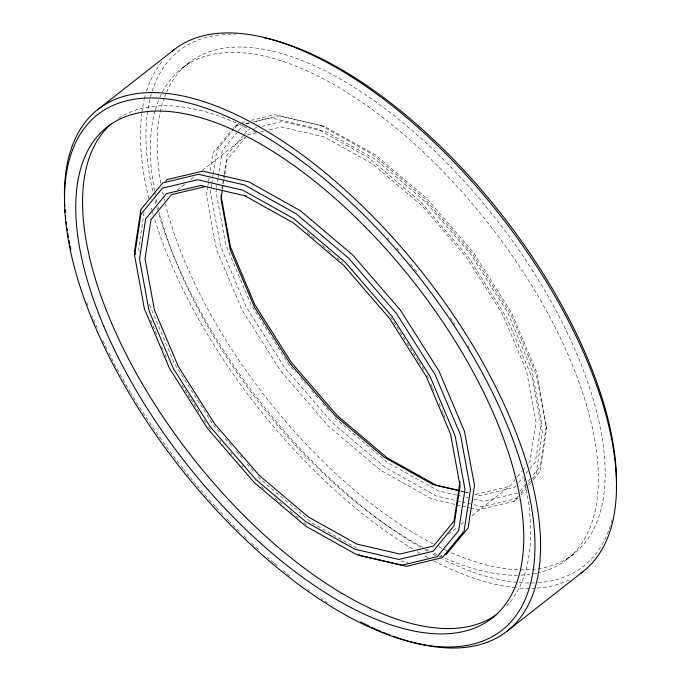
<?xml version="1.0" encoding="UTF-8"?>
<svg xmlns="http://www.w3.org/2000/svg" width="681" height="681" viewBox="0 0 681 681"><rect width="100%" height="100%" fill="white"/><g stroke="black" fill="none" stroke-linecap="round" stroke-linejoin="round"><path stroke-width="0.51" stroke-dasharray="3.4 2.55" d="M144.057 212.515L138.618 248.803L139.205 251.919M207.867 186.219L206.471 195.549L216.541 249.638L242.07 310.017L280.555 370.77L328.233 425.948L380.424 470.162L432.035 499.079L455.529 504.595M208.02 185.181L208.488 182.074M208.641 181.035L209.578 174.813M210.199 170.667L212.838 153.046L235.022 126.283L238.725 123.312L234.094 128.939M211.638 184.423L210.523 191.761L220.448 245.909L245.926 306.399L284.488 367.391L332.311 422.765L384.671 467.098L436.453 496.023L455.878 500.526M211.8 183.376L212.438 179.188M212.591 178.141L213.076 174.991M213.23 173.944L216.907 149.854L233.438 129.748M216.507 188.501L216.03 191.591L225.794 244.845L250.846 304.339L288.778 364.318L295.69 372.32M216.66 187.471L218.073 178.209M218.235 177.179L222.312 150.399L237.729 131.646M221.895 188.731L222.534 184.525M222.696 183.478L223.981 175.068M224.143 174.013L227.028 155.089L243.798 134.685M222.593 188.841L223.223 184.704M223.377 183.674L224.015 179.537M224.168 178.507L224.645 175.4M224.798 174.37L227.003 159.899L246.786 135.834M251 120.35L274.528 114.68L324.224 126.291L375.137 154.749L426.629 198.333L473.644 252.787L511.567 312.758L536.628 372.26L546.383 425.506L540.101 466.698L532.065 476.479M546.383 425.506L546.468 429.6L540.084 471.507L532.814 480.352M244.47 133.868L247.824 129.782L249.842 129.296M471.967 515.823L509.541 486.328L514.819 479.909M517.458 476.7L522.072 471.082M522.727 470.282L526.03 466.272M528.669 463.063L529.988 461.454L535.973 422.186L526.617 371.247L502.731 314.588L466.587 257.469L421.794 205.602L372.737 164.07L324.241 136.949L281.134 126.93L267.863 130.122M515.934 485.681L514.589 487.315L480.318 495.564L475.21 494.38M518.616 482.42L523.314 476.7M525.996 473.44L535.394 462.007L541.489 422.058L531.972 370.217L507.66 312.545L470.877 254.405L425.284 201.61L375.35 159.328L325.978 131.731L282.104 121.533L261.938 126.385M238.401 130.837L243.764 124.308M519.995 491.154L525.357 484.634M528.039 481.373L531.393 477.296M520.914 494.832L526.2 488.396M528.848 485.178L530.167 483.57M470.852 508.188L478.002 509.865L513.832 501.463L518.539 495.785M521.22 492.542L525.928 486.872M528.618 483.621L531.98 479.569M532.653 478.76L536.015 474.708L542.382 432.197L532.304 378.108L506.775 317.738L468.29 256.984L420.62 201.797L368.421 157.583L316.818 128.666L270.851 117.881L253.443 121.967M182.261 68.066L189.046 62.737M177.307 190.084L184.815 184.185M190.663 179.597L194 176.975M202.351 170.42L244.939 137M448.583 534.176L457.768 526.966M461.105 524.344L463.616 522.378M566.583 559.688L573.376 554.36M513.832 501.463L518.267 498.049L482.463 506.681L468.145 503.37M241.798 122.571L245.884 121.584M245.773 123.823L249.799 122.852M253.817 121.882L278.963 115.813L324.224 126.291M253.877 128.326L256.899 127.602M517.654 493.027L483.45 501.284L474.197 499.139M247.45 135.034L256.635 132.821M260.721 131.842L263.777 131.101M475.857 494.432L509.541 486.328M235.022 126.283L241.159 124.844M246.284 123.644L249.348 122.921M438.811 556.394L441.884 555.679M460.458 490.848L468.673 492.755M460.926 491.061L462.969 491.537M463.991 491.776L469.09 492.959M456.713 495.087L438.198 490.805L387.276 462.356L335.793 418.764L333.716 416.363M457.743 495.325L461.854 496.279M465.966 497.232L468.026 497.709M456.9 500.765L460.994 501.71M462.016 501.948L467.123 503.131M456.551 504.834L469.83 507.949M400.956 560.957L408.106 562.634M320.538 125.33L372.32 154.264L424.68 198.597L472.503 253.97L511.065 314.954L536.543 375.452L546.468 429.6M356.81 548.196L312.579 523.417L260.38 479.203L258.312 476.802M307.208 232.561L314.443 238.69M322.488 245.492L327.306 249.578M328.114 250.259L330.523 252.302M336.959 257.75L342.586 262.517M261.138 486.481L264.364 489.213M274.835 498.075L282.087 504.221M290.14 511.039L294.975 515.134M295.784 515.815L298.193 517.858M303.837 522.633L307.863 526.047M300.525 377.929L305.369 383.531M311.592 390.741L317.814 397.942M322.649 403.552L329.57 411.554M219.614 432.018L212.71 424.016L174.225 363.262L148.696 302.892M225.147 438.411L231.361 445.612M236.196 451.214L243.798 460.007M247.254 464.008L254.856 472.801M208.488 427.013L210.565 429.422M219.58 439.858L220.959 441.458M230.663 452.695L232.051 454.304M241.755 465.54L243.134 467.14M390.596 317.108L396.248 326.037M396.81 326.931L406.412 342.1M406.974 342.994L418.27 360.845M418.832 361.739L423.914 369.766M181.836 384.859L190.339 398.317M190.91 399.211L200.546 414.457M203.951 419.836L206.224 423.429M427.149 375.205L428.8 379.113M430.86 383.999L432.094 386.927M432.503 387.906L434.563 392.792M439.092 403.535L440.326 406.463M441.978 410.371L443.212 413.307M443.62 414.278L445.68 419.164M150.62 320.172L152.672 325.05M153.08 326.02L157.192 335.784M161.712 346.51L162.938 349.438M164.998 354.316L166.224 357.244M118.579 118.349A312.009 145.521 51.9 0 1 249.118 128.939M253.051 130.931A312.009 145.521 51.9 0 1 255.656 132.293M387.617 237.933A312.009 145.521 51.9 0 1 389.047 239.491M396.819 248.156A312.009 145.521 51.9 0 1 398.921 250.548M410.6 264.313A312.009 145.521 51.9 0 1 416.61 271.693M450.388 317.704A312.009 145.521 51.9 0 1 455.027 324.726M468.205 345.88A312.009 145.521 51.9 0 1 469.32 347.753M523.953 478.105A312.009 145.521 51.9 0 1 505.66 606.814M327.68 602.949A331.511 154.613 51.9 0 1 321.33 598.803M309.549 590.699A331.511 154.613 51.9 0 1 307.735 589.405M289.876 575.998A331.511 154.613 51.9 0 1 283.398 570.831M276.912 565.502A331.511 154.613 51.9 0 1 274.486 563.459M273.668 562.778A331.511 154.613 51.9 0 1 267.199 557.211M258.346 549.337A331.511 154.613 51.9 0 1 251.17 542.714M246.428 538.228A331.511 154.613 51.9 0 1 242.504 534.449M239.389 531.401A331.511 154.613 51.9 0 1 229.829 521.782M229.105 521.042A331.511 154.613 51.9 0 1 225.496 517.296M222.619 514.266A331.511 154.613 51.9 0 1 216.166 507.336M215.451 506.562A331.511 154.613 51.9 0 1 211.902 502.646M211.187 501.863A331.511 154.613 51.9 0 1 207.662 497.905M206.956 497.113A331.511 154.613 51.9 0 1 199.984 489.094M199.295 488.286A331.511 154.613 51.9 0 1 196.545 485.042M195.864 484.225A331.511 154.613 51.9 0 1 193.14 480.965M192.459 480.148A331.511 154.613 51.9 0 1 189.769 476.879M189.097 476.053A331.511 154.613 51.9 0 1 183.793 469.473M183.138 468.647A331.511 154.613 51.9 0 1 180.533 465.344M179.239 463.684A331.511 154.613 51.9 0 1 131.101 393.448M130.539 392.511A331.511 154.613 51.9 0 1 108.781 352.741M106.9 348.944A331.511 154.613 51.9 0 1 101.937 338.542M97.272 328.233A331.511 154.613 51.9 0 1 91.952 315.686M87.892 305.403A331.511 154.613 51.9 0 1 86.725 302.321M612.057 519.756A327.612 152.791 51.9 0 1 535.7 582.842M534.704 582.885A327.612 152.791 51.9 0 1 442.778 559.254M436.112 555.883A327.612 152.791 51.9 0 1 430.903 553.117M427.404 551.201A327.612 152.791 51.9 0 1 424.765 549.72M420.356 547.175A327.612 152.791 51.9 0 1 157.796 210.667M157.515 209.671A327.612 152.791 51.9 0 1 156.953 207.696M155.881 203.764A327.612 152.791 51.9 0 1 154.868 199.874M152.782 191.25A327.612 152.791 51.9 0 1 220.882 34.705M221.836 34.612A327.612 152.791 51.9 0 1 235.856 34.152M166.641 92.037A312.009 145.521 51.9 0 1 538.909 280.785A312.009 145.521 51.9 0 1 447.843 551.099M446.83 550.64A312.009 145.521 51.9 0 1 442.744 548.724M441.722 548.231A312.009 145.521 51.9 0 1 436.606 545.702M432.98 543.838A312.009 145.521 51.9 0 1 165.432 204.232M164.496 200.41A312.009 145.521 51.9 0 1 163.832 197.567M163.329 195.345A312.009 145.521 51.9 0 1 162.376 190.91M160.895 183.215A312.009 145.521 51.9 0 1 164.368 97.698M164.7 96.787A312.009 145.521 51.9 0 1 165.755 94.114M159.856 97.366A312.009 145.521 51.9 0 1 486.285 220.721A312.009 145.521 51.9 0 1 537.947 572.891M536.858 573.138A312.009 145.521 51.9 0 1 532.448 573.964M530.21 574.304A312.009 145.521 51.9 0 1 518.641 575.215M517.637 575.232A312.009 145.521 51.9 0 1 438.019 555.024M436.998 554.538A312.009 145.521 51.9 0 1 432.912 552.563M428.817 550.512A312.009 145.521 51.9 0 1 426.212 549.167M422.714 547.32A312.009 145.521 51.9 0 1 159.397 212.446M158.409 208.59A312.009 145.521 51.9 0 1 157.941 206.684M157.047 202.895A312.009 145.521 51.9 0 1 155.591 196.23M155.362 195.132A312.009 145.521 51.9 0 1 154.715 191.821M154.51 190.723A312.009 145.521 51.9 0 1 155.14 110.603M155.421 109.624A312.009 145.521 51.9 0 1 158.971 99.435M569.273 580.042A331.511 154.613 51.9 0 1 536.015 588.171M535.036 588.231A331.511 154.613 51.9 0 1 516.573 587.797M515.5 587.694A331.511 154.613 51.9 0 1 434.061 560.957M427.906 557.679A331.511 154.613 51.9 0 1 423.471 555.228M419.896 553.193A331.511 154.613 51.9 0 1 417.215 551.627M412.712 548.946A331.511 154.613 51.9 0 1 154.408 218.303M153.199 214.311A331.511 154.613 51.9 0 1 152.621 212.327M152.34 211.34A331.511 154.613 51.9 0 1 150.697 205.441M148.935 198.656A331.511 154.613 51.9 0 1 141.699 113.804M141.844 112.706A331.511 154.613 51.9 0 1 144.151 99.979M144.389 98.966A331.511 154.613 51.9 0 1 145.428 94.974M146.577 91.101A331.511 154.613 51.9 0 1 162.163 61.384"/><path stroke-width="1.02" d="M222.432 189.871L221.019 199.175L230.374 250.114L254.26 306.773L290.404 363.892L335.197 415.759L384.246 457.291L432.75 484.412L459.437 490.609M459.981 481.825L453.997 521.101L433.55 545.966L399.866 554.07L356.759 544.051L308.263 516.93L259.206 475.398L214.413 423.531L178.269 366.412L154.383 309.753L145.027 258.814L151.012 219.546L171.459 194.672L205.143 186.568M165.823 181.155L167.168 179.537L202.998 171.135L248.965 181.921L300.576 210.838L352.767 255.052L400.445 310.23L438.93 370.983L464.459 431.362L474.529 485.451L468.162 527.954L445.978 554.717M97.877 109.496L173.868 49.858M507.132 631.142L583.123 571.504M246.199 196.111L200.682 185.436L166.411 193.685L145.606 218.993L139.511 258.942L149.028 310.783L173.34 368.455L210.123 426.595L255.715 479.39L305.65 521.672L355.022 549.269L398.896 559.467L433.176 551.218L453.972 525.911L460.067 485.962L450.55 434.12L426.238 376.448L389.455 318.308L343.862 265.505L293.928 223.232L244.564 195.626M458.883 490.584L436.436 485.374L387.072 457.768L337.138 415.495L291.545 362.692L254.762 304.552L230.45 246.88L220.933 195.038M358.598 554.632L360.445 555.662L406.463 566.32L442.267 557.696L464.093 531.146L470.486 489.256L460.56 435.108L435.082 374.61L396.521 313.626L348.706 258.252L296.337 213.911L244.564 184.977L198.546 174.319L162.742 182.951L140.916 209.493L134.532 251.391L135.102 254.515M496.27 614.756A312.009 145.521 51.9 0 1 191.991 456.823A312.009 145.521 51.9 0 1 111.25 123.908M64.414 195.353A331.511 154.613 51.9 0 1 271.361 133.936A331.511 154.613 51.9 0 1 532.576 484.438A331.511 154.613 51.9 0 1 392.877 636.08M389.907 634.973A331.511 154.613 51.9 0 1 382.926 632.206M380.926 631.372A331.511 154.613 51.9 0 1 371.843 627.363M369.817 626.418A331.511 154.613 51.9 0 1 360.683 621.94M70.858 249.382A331.511 154.613 51.9 0 1 70.134 246.02M69.683 243.789A331.511 154.613 51.9 0 1 69.028 240.461M68.415 237.141A331.511 154.613 51.9 0 1 67.845 233.838M67.317 230.561A331.511 154.613 51.9 0 1 66.993 228.39M66.397 224.075A331.511 154.613 51.9 0 1 66.125 221.929M65.759 218.737A331.511 154.613 51.9 0 1 65.436 215.579M65.163 212.446A331.511 154.613 51.9 0 1 64.925 209.348M64.738 206.283A331.511 154.613 51.9 0 1 64.593 203.253M64.516 201.253A331.511 154.613 51.9 0 1 64.448 198.282M264.211 37.761A327.612 152.791 51.9 0 1 502.357 215.434A327.612 152.791 51.9 0 1 616.382 488.507M172.284 51.135A331.511 154.613 51.9 0 1 500.858 216.158A331.511 154.613 51.9 0 1 580.714 573.308M140.899 214.302L134.617 255.486L144.372 308.731L169.424 368.234L207.347 428.204L254.362 482.659L305.854 526.251L356.767 554.7L402.028 565.187L437.236 556.692L458.688 530.601L464.97 489.409L455.206 436.172L430.162 376.67L392.23 316.699L345.216 262.245L293.732 218.652L242.811 190.203L197.558 179.716L162.35 188.211L140.899 214.302M94.523 325.186A327.612 152.791 51.9 0 0 502.016 630.206A327.612 152.791 51.9 0 0 302.841 161.959A327.612 152.791 51.9 0 0 94.523 325.186M103.887 326.48A312.009 145.521 51.9 0 0 491.954 618.263A312.009 145.521 51.9 0 0 303.53 172.608A312.009 145.521 51.9 0 0 103.887 326.48"/></g></svg>
